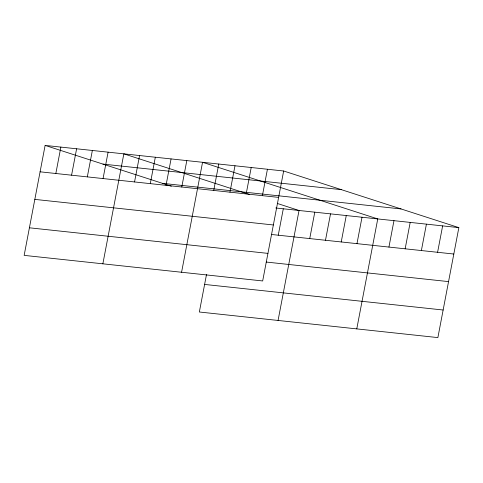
<?xml version="1.0" encoding="UTF-8"?>
<svg xmlns="http://www.w3.org/2000/svg" width="483" height="483" viewBox="0 0 483 483"><rect width="100%" height="100%" fill="white"/><g stroke="black" fill="none" stroke-linecap="round" stroke-linejoin="round"><path stroke-width="0.72" d="M45.124 145.407L24.15 255.374L262.674 280.955L283.654 170.994L45.124 145.407L171.35 186.209M55.835 173.506L60.87 147.098M71.575 175.19L76.61 148.788M87.32 176.881L92.356 150.473M103.06 178.571L108.095 152.163M102.861 263.821L123.841 153.854L249.385 194.432M134.546 181.946L139.581 155.538M150.285 183.637L155.327 157.229M166.031 185.321L171.067 158.919M181.771 187.012L186.812 160.604M181.578 272.261L202.552 162.294L377.754 218.926L356.774 328.893M213.734 190.441L218.775 164.033M206.507 274.489L199.346 312.006L437.876 337.593L458.85 227.626L283.654 170.994M229.956 192.18L234.992 165.772M246.173 193.918L251.214 167.51M262.396 195.657L267.431 169.249M278.256 235.203L283.298 208.795M278.063 320.452L299.037 210.485L277.272 203.446M309.742 238.578L314.783 212.17M325.488 240.268L330.523 213.86M341.227 241.953L346.269 215.551M356.973 243.643L362.009 217.235M388.936 247.073L393.971 220.665M405.152 248.811L410.194 222.403M421.375 250.55L426.411 224.142M437.592 252.289L442.633 225.887M102.945 164.099L341.469 189.68M162.511 183.353L401.035 208.934M40.089 171.815L278.613 197.396M275.799 207.992L458.85 227.626M34.83 199.388L273.354 224.969M271.512 234.478L453.815 254.028M29.409 227.801L267.932 253.382M266.254 262.052L448.55 281.607M204.611 284.433L443.134 310.014"/></g></svg>
